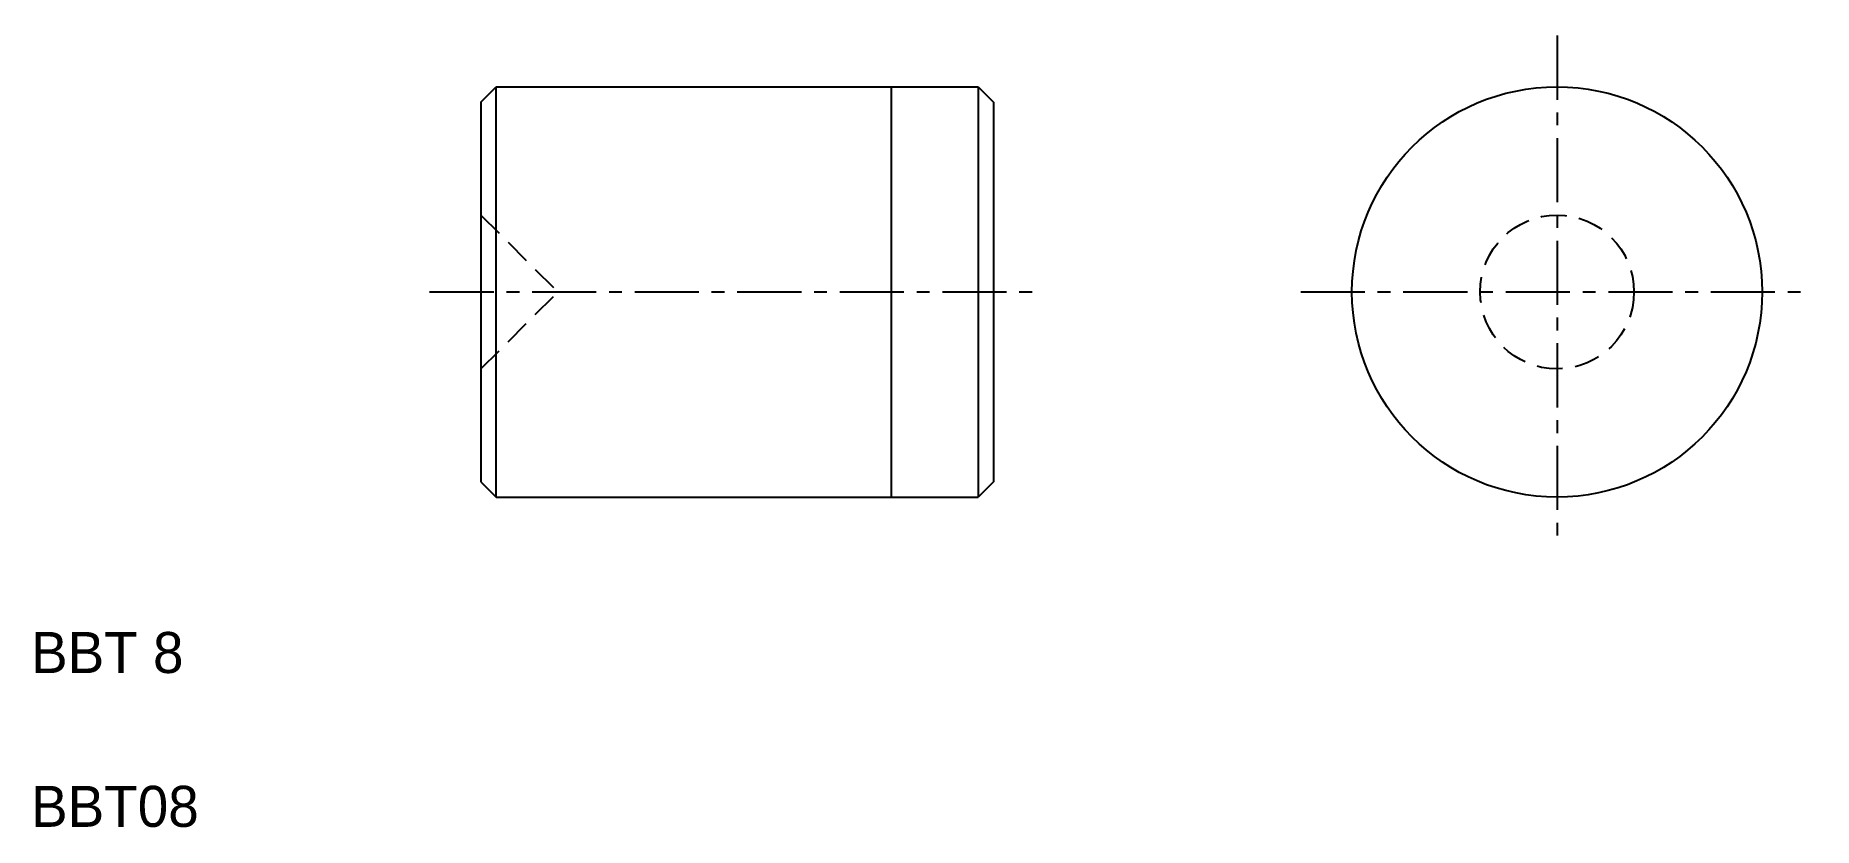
# Model space of a CAD drawing. Extents: x 125.6 to 160.3, y 86.3 to 101.7.
import ezdxf

# ---------------------------------------------------------------- set-up
doc = ezdxf.new("R2010")
doc.units = 0
doc.linetypes.add('CENTER', pattern=[2, 1.25, -0.25, 0.25, -0.25])
doc.linetypes.add('DASHED', pattern=[0.75, 0.5, -0.25])
doc.layers.get('0').update_dxf_attribs({"linetype": 'CONTINUOUS'})
doc.layers.add('CENTER', color=1, linetype='CENTER')

msp = doc.modelspace()

# ---------------------------------------------------------------- linework, layer by layer
at = {"color": 7, "linetype": 'CONTINUOUS'}
for p, q in [((134.273, 100.401), (134.573, 100.701)), ((134.573, 92.701), (134.573, 100.701)), ((134.573, 100.701), (143.973, 100.701)), ((142.273, 100.701), (142.273, 92.701)), ((143.973, 100.701), (144.273, 100.401)), ((143.973, 100.701), (143.973, 92.701)), ((134.273, 100.401), (134.273, 93.001)), ((144.273, 100.401), (144.273, 93.001)), ((134.273, 93.001), (134.573, 92.701)), ((144.273, 93.001), (143.973, 92.701)), ((134.573, 92.701), (143.973, 92.701))]:
    msp.add_line(p, q, dxfattribs=at)
at = {"color": 3, "linetype": 'DASHED'}
for p in [(134.273, 98.201), (134.273, 95.201)]:
    msp.add_line(p, (135.773, 96.701), dxfattribs=at)
at = {"color": 7, "linetype": 'CONTINUOUS'}
msp.add_circle((155.262, 96.701), 4, dxfattribs=at)
at = {"color": 3, "linetype": 'DASHED'}
msp.add_circle((155.262, 96.701), 1.5, dxfattribs=at)
at = {"layer": 'CENTER', "color": 1, "linetype": 'CENTER'}
for p, q in [((155.262, 101.701), (155.262, 91.701)), ((133.273, 96.701), (145.273, 96.701)), ((150.262, 96.701), (160.262, 96.701))]:
    msp.add_line(p, q, dxfattribs=at)

# ---------------------------------------------------------------- texts
at = {"color": 7, "linetype": 'CONTINUOUS'}
for s, p in [('BBT 8', (125.5, 89.271)), ('BBT08', (125.5, 86.271))]:
    msp.add_text(s, height=0.8, dxfattribs=at).set_placement(p)

doc.saveas('drawing.dxf')
